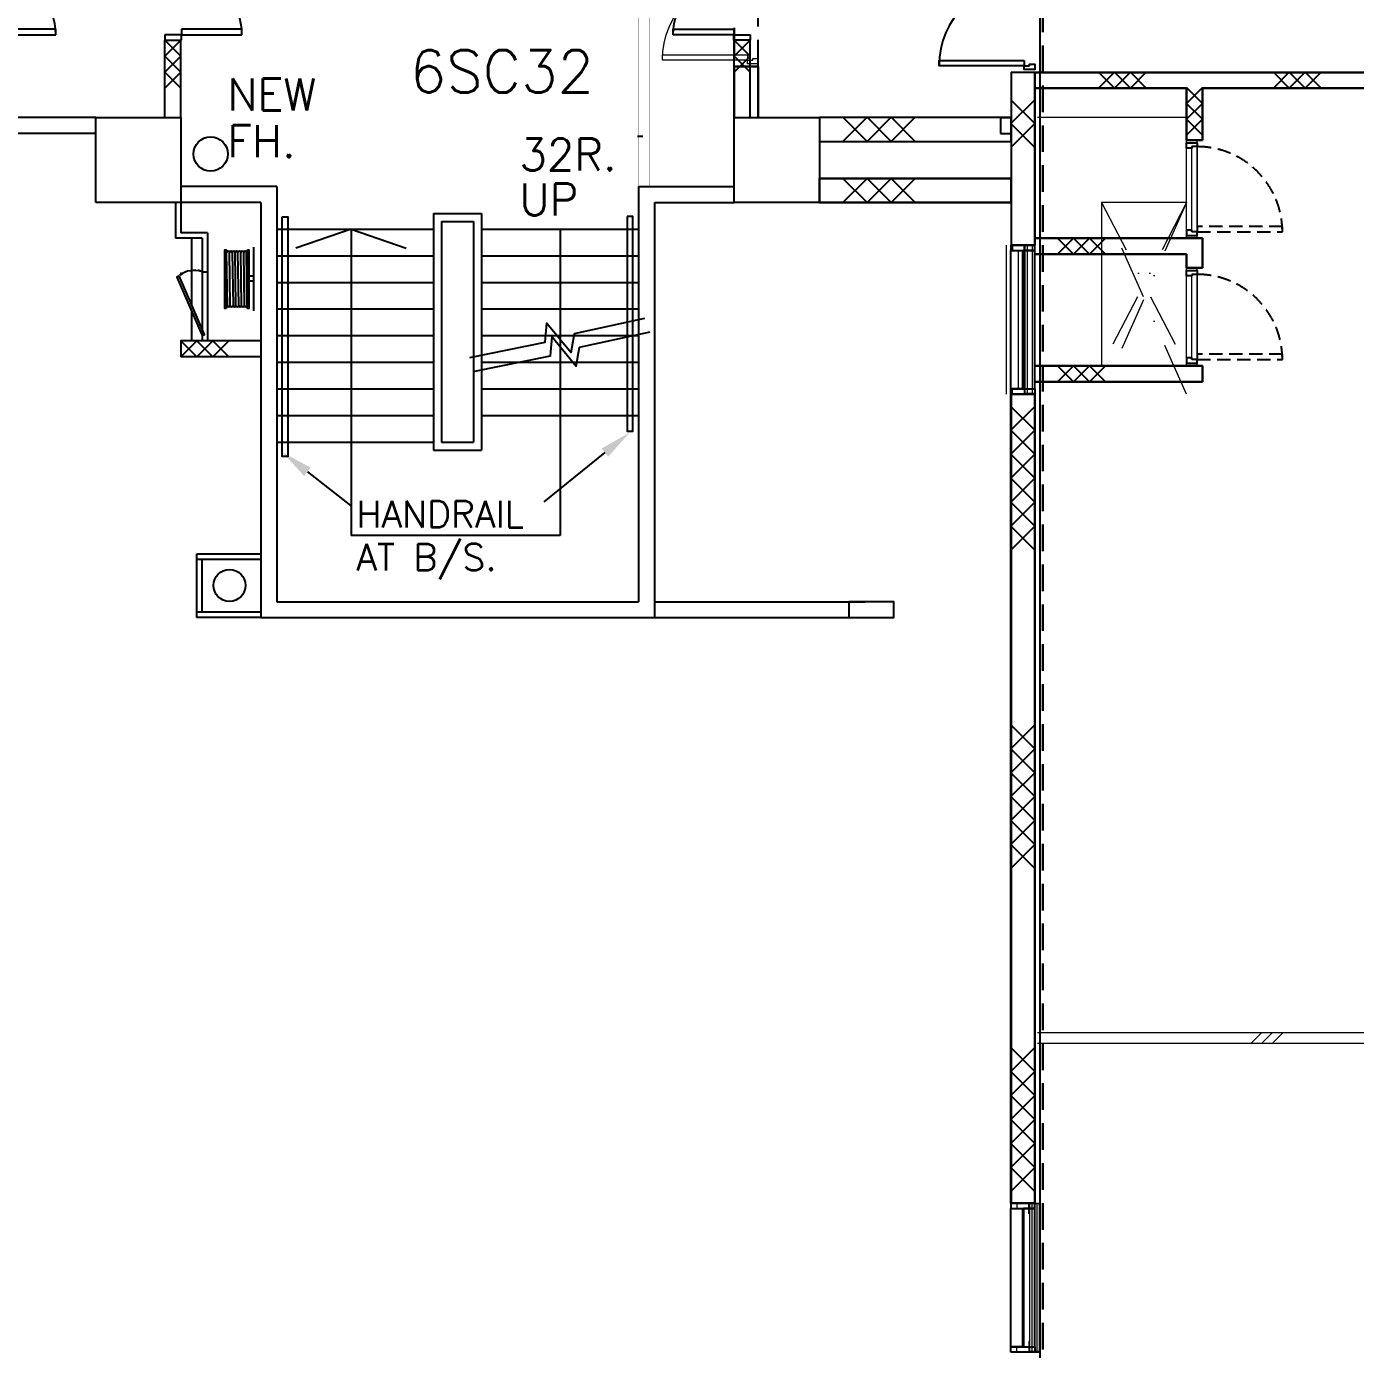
# Model space of a CAD drawing. Header units: millimetres. Extents: x -68474 to 336700, y -113450 to 53663.
# Drawn here: x 208950 to 221436, y -32175 to -19747 of the extents above; entities that cross this region are included whole.
import ezdxf

# ---------------------------------------------------------------- set-up
doc = ezdxf.new("R2010")
doc.units = ezdxf.units.MM
doc.header["$LTSCALE"] = 1000
for name, pattern in [('EC-6thFloor-s6148$0$DASHDOT', [1, 0.5, -0.25, 0, -0.25]), ('EC-6thFloor-s6148$0$HIDDEN', [0.375, 0.25, -0.125]), ('EC-6thFloor-s6148$0$HIDDEN2', [0.1875, 0.125, -0.0625]), ('s5147a$0$DASHDOT', [1, 0.5, -0.25, 0, -0.25])]:
    doc.linetypes.add(name, pattern=pattern)
for name, color, linetype in [('EC-6thFloor-s6148$0$E-blockwall', 1, 'Continuous'), ('EC-6thFloor-s6148$0$E-demolish work', 9, 'EC-6thFloor-s6148$0$HIDDEN'), ('EC-6thFloor-s6148$0$E-EJ', 7, 'EC-6thFloor-s6148$0$HIDDEN'), ('EC-6thFloor-s6148$0$RC', 7, 'Continuous'), ('EC-6thFloor-s6148$0$STEP', 11, 'Continuous'), ('EC-6thFloor-s6148$0$TXT', 6, 'Continuous'), ('EC-6thFloor-s6148$0$WALL', 3, 'Continuous'), ('s5147a$0$30', 7, 'Continuous'), ('s5147a$0$56', 7, 'Continuous'), ('s5147a$0$E-blockwall', 1, 'Continuous'), ('s5147a$0$INNER', 4, 'Continuous'), ('s5147a$0$L1', 1, 'Continuous'), ('s5147a$0$L2', 2, 'Continuous'), ('s5147a$0$N-02', 7, 'Continuous'), ('s5147a$0$RC', 2, 'Continuous'), ('s5147a$0$ROOM-NO', 4, 'Continuous'), ('s5147a$0$STEP', 11, 'Continuous'), ('s5147a$0$TXT', 2, 'Continuous'), ('s5147a$0$WALL', 3, 'Continuous'), ('s5147a$0$WIN', 4, 'Continuous')]:
    doc.layers.add(name, color=color, linetype=linetype)
for name, color, linetype, lineweight in [('EC-6thFloor-s6148$0$EDOOR', 5, 'Continuous', 13), ('EC-6thFloor-s6148$0$EPARTITION', 1, 'Continuous', 18), ('EC-6thFloor-s6148$0$ESERVICE', 13, 'Continuous', 20), ('EC-6thFloor-s6148$0$ETHIN', 5, 'Continuous', 13), ('EC-6thFloor-s6148$0$EWALL', 3, 'Continuous', 30), ('EC-6thFloor-s6148$0$EWINDOW', 9, 'Continuous', 9), ('EC-6thFloor-s6148$0$INNER', 7, 'Continuous', 5), ('EC-6thFloor-s6148$0$WIN', 7, 'Continuous', 5)]:
    doc.layers.add(name, color=color, linetype=linetype, lineweight=lineweight)
doc.styles.add('s5147a$0$ROMANS', font='romans')
doc.styles.add('s5147a$0$STANDARD', font='romans.shx', dxfattribs={"width": 0.75})

# ---------------------------------------------------------------- blocks, each defined once
blk = doc.blocks.new('EC-6thFloor-s6148$0$dr_d_1600')
for points in [[(-1610, 100), (-1660, 100), (-1660, 900), (-1610, 900)], [(-110, 100), (-60, 100), (-60, 900), (-110, 900)], [(-1660, 50), (-1645, 50), (-1645, 0), (-1645, 0), (-1645, 0), (-1695, 0), (-1695, 100), (-1695, 100), (-1695, 100), (-1660, 100)], [(-60, 50), (-75, 50), (-75, 0), (-75, 0), (-75, 0), (-25, 0), (-25, 100), (-25, 100), (-25, 100), (-60, 100)]]:
    blk.add_lwpolyline(points, close=True)
at = {"color": 1}
for centre, start, end in [((-1660, 100), 0, 90), ((-60, 100), 90, 180)]:
    blk.add_arc(centre, 800, start, end, dxfattribs=at)
at = {"layer": 'DEFPOINTS'}
for p, q in [((-1720, 100), (-1720, 0)), ((0, 100), (0, 0))]:
    blk.add_line(p, q, dxfattribs=at)
blk = doc.blocks.new('EC-6thFloor-s6148$0$BLOCK150')
for p, q in [((0, 0), (150, 150)), ((150, 0), (0, 150)), ((300, 0), (150, 150)), ((150, 0), (300, 150)), ((300, 0), (450, 150)), ((450, 0), (300, 150))]:
    blk.add_line(p, q)
blk = doc.blocks.new('EC-6thFloor-s6148$0$A$C12460FBB')
at = {"layer": 'EC-6thFloor-s6148$0$EPARTITION'}
for points in [[(174.85, 600), (168.85, 600), (168.85, 700), (268.85, 700), (268.85, 694), (174.85, 694), (174.85, 600)], [(174.85, -600), (168.85, -600), (168.85, -700), (268.85, -700), (268.85, -694), (174.85, -694), (174.85, -600)]]:
    blk.add_lwpolyline(points, dxfattribs=at)
for points in [[(199.9, 694), (174.85, 694), (174.85, -694), (199.9, -694)], [(268.85, 694), (243.8, 694), (243.8, -694), (268.85, -694)]]:
    blk.add_lwpolyline(points, close=True, dxfattribs=at)
at = {"layer": 'EC-6thFloor-s6148$0$EWINDOW'}
blk.add_line((0, -700), (0, 700), dxfattribs=at)
at = {"layer": 'EC-6thFloor-s6148$0$EWINDOW', "ltscale": 0.5}
blk.add_line((112.5, 650), (112.5, -650), dxfattribs=at)
for points in [[(56.35, 700), (56.35, 650), (168.85, 650), (168.85, 700)], [(56.35, -700), (56.35, -650), (168.85, -650), (168.85, -700)]]:
    blk.add_lwpolyline(points, close=True, dxfattribs=at)
blk = doc.blocks.new('EC-6thFloor-s6148$0$EC-6thFloor-s6148$0$DRYWALL')
at = {"color": 1}
for p, q in [((0, 0), (100, 100)), ((100, 0), (200, 100)), ((200, 0), (300, 100))]:
    blk.add_line(p, q, dxfattribs=at)
blk = doc.blocks.new('s5147a$0$DDR1500')
for p, q in [((103, 155), (52, 155)), ((1397, 155), (1448, 155)), ((52, 0), (0, 0)), ((1448, 0), (1500, 0))]:
    blk.add_line(p, q)
at = {"layer": 's5147a$0$30', "linetype": 'Continuous'}
for p, q in [((52, 155), (52, 983)), ((52, 983), (103, 983)), ((103, 983), (103, 155)), ((1397, 724), (1397, 155)), ((1448, 724), (1397, 724)), ((1448, 155), (1448, 724)), ((0, 155), (52, 155)), ((52, 155), (52, 0)), ((1448, 155), (1448, 0)), ((1500, 155), (1448, 155))]:
    blk.add_line(p, q, dxfattribs=at)
for centre, radius, start, end in [((52, 155), 828, 4.8401, 90), ((1448, 155), 569, 90, 172.9504)]:
    blk.add_arc(centre, radius, start, end, dxfattribs=at)
blk = doc.blocks.new('s5147a$0$HR')
at = {"layer": 's5147a$0$56', "color": 1, "linetype": 'Continuous'}
for p, q in [((-0.3, 0), (0.3, 0)), ((0.249, -0.0595), (-0.2491, -0.0671)), ((0.249, -0.0863), (-0.2491, -0.0939)), ((0.249, -0.1131), (-0.2491, -0.1207)), ((0.249, -0.1399), (-0.2491, -0.1475)), ((0.249, -0.1667), (-0.2491, -0.1743)), ((-0.2491, -0.201), (0.249, -0.1934)), ((0.249, -0.2202), (-0.2491, -0.2278)), ((0.249, -0.247), (-0.2491, -0.2546))]:
    blk.add_line(p, q, dxfattribs=at)
for points in [[(-0.275, -0.0575), (-0.275, -0.045), (0.275, -0.045), (0.275, -0.0575)], [(0.02, -0.0001), (0.02, -0.045), (-0.03, -0.045), (-0.03, -0.0001)], [(0.275, -0.2575), (0.275, -0.27), (-0.275, -0.27), (-0.275, -0.2575)]]:
    blk.add_lwpolyline(points, close=True, dxfattribs=at)
for centre, start, end in [((-0.2491, -0.08055), 89.999978, 269.999972), ((-0.2491, -0.107336), 89.999978, 269.999972), ((-0.2491, -0.134122), 89.999978, 269.999972), ((0.249, -0.07295), 270.000028, 90.000022), ((0.249, -0.099736), 270.000028, 90.000022), ((0.249, -0.126522), 270.000028, 90.000022), ((-0.2491, -0.160907), 89.999978, 269.999972), ((-0.2491, -0.187693), 89.999978, 269.999972), ((-0.2491, -0.214479), 89.999978, 269.999972), ((-0.2491, -0.241265), 89.999978, 269.999972), ((0.249, -0.153307), 270.000028, 90.000022), ((0.249, -0.180093), 270.000028, 90.000022), ((0.249, -0.206879), 270.000028, 90.000022), ((0.249, -0.233665), 270.000028, 90.000022)]:
    blk.add_arc(centre, 0.013393, start, end, dxfattribs=at)
at = {"layer": 's5147a$0$56', "color": 1, "linetype": 'Continuous', "style": 's5147a$0$STANDARD'}
blk.add_text('J.D.K.', height=0.0003, dxfattribs=at).set_placement((-0.2732, -0.2696))
blk = doc.blocks.new('s5147a$0$HR1')
at = {"layer": 's5147a$0$56', "color": 1, "linetype": 'Continuous'}
for p, q in [((-0.235, 0.245), (0.235, 0.245)), ((-0.235, 0.215), (0.235, 0.215)), ((-0.235, 0.185), (0.235, 0.185)), ((-0.235, 0.155), (0.235, 0.155)), ((-0.235, 0.125), (0.235, 0.125)), ((-0.235, 0.095), (0.235, 0.095))]:
    blk.add_line(p, q, dxfattribs=at)
for points in [[(-0.275, 0.275), (0.275, 0.275), (0.275, 0.29), (-0.275, 0.29)], [(-0.275, 0.05), (0.275, 0.05), (0.275, 0.065), (-0.275, 0.065)], [(-0.025, 0.05), (0.025, 0.05), (0.025, 0), (-0.025, 0)]]:
    blk.add_lwpolyline(points, close=True, dxfattribs=at)
for centre, start, end in [((-0.235, 0.26), 90, 270), ((-0.235, 0.23), 90, 270), ((-0.235, 0.2), 90, 270), ((-0.235, 0.17), 90, 270), ((-0.235, 0.14), 90, 270), ((-0.235, 0.11), 90, 270), ((-0.235, 0.08), 90, 270), ((0.235, 0.26), 270, 90), ((0.235, 0.23), 270, 90), ((0.235, 0.2), 270, 90), ((0.235, 0.17), 270, 90), ((0.235, 0.14), 270, 90), ((0.235, 0.11), 270, 90), ((0.235, 0.08), 270, 90)]:
    blk.add_arc(centre, 0.015, start, end, dxfattribs=at)
blk = doc.blocks.new('s5147a$0$BLOCK150')
for p, q in [((0, 0), (150, 150)), ((150, 0), (0, 150)), ((300, 0), (150, 150)), ((150, 0), (300, 150)), ((300, 0), (450, 150)), ((450, 0), (300, 150))]:
    blk.add_line(p, q)

msp = doc.modelspace()

# ---------------------------------------------------------------- linework, layer by layer
at = {"linetype": 's5147a$0$DASHDOT', "const_width": 5}
for points in [[(214700, -21250), (214700, -18325)], [(214800, -21250), (214800, -18325)]]:
    msp.add_lwpolyline(points, dxfattribs=at)
at = {"color": 7}
for points in [[(218325, -20065), (218325, -20115), (217525, -20115), (217525, -20065)], [(218375, -20115), (218375, -20100), (218425, -20100), (218425, -20100), (218425, -20100), (218425, -20150), (218325, -20150), (218325, -20150), (218325, -20150), (218325, -20115)], [(219900, -20875), (219900, -20890), (219850, -20890), (219850, -20890), (219850, -20890), (219850, -20840), (219950, -20840), (219950, -20840), (219950, -20840), (219950, -20875)], [(219900, -21675), (219900, -21660), (219850, -21660), (219850, -21660), (219850, -21660), (219850, -21710), (219950, -21710), (219950, -21710), (219950, -21710), (219950, -21675)], [(219900, -22075), (219900, -22090), (219850, -22090), (219850, -22090), (219850, -22090), (219850, -22040), (219950, -22040), (219950, -22040), (219950, -22040), (219950, -22075)], [(219900, -22875), (219900, -22860), (219850, -22860), (219850, -22860), (219850, -22860), (219850, -22910), (219950, -22910), (219950, -22910), (219950, -22910), (219950, -22875)]]:
    msp.add_lwpolyline(points, close=True, dxfattribs=at)
at = {"color": 7, "linetype": 'EC-6thFloor-s6148$0$HIDDEN2'}
for points in [[(219950, -21625), (219950, -21675), (220750, -21675), (220750, -21625)], [(219950, -22825), (219950, -22875), (220750, -22875), (220750, -22825)]]:
    msp.add_lwpolyline(points, close=True, dxfattribs=at)
for points in [[(213113.9, -22856.8), (213823.9, -22711.6), (213840, -22534.2), (214065.9, -22808.4), (214098.2, -22631), (214759.8, -22485.9)], [(213162.4, -22985.8), (213872.3, -22840.6), (213888.5, -22663.2), (214114.3, -22937.4), (214146.6, -22760), (214808.2, -22614.9)]]:
    msp.add_lwpolyline(points)
at = {"color": 7}
msp.add_arc((218325, -20115), 800, 90, 180, dxfattribs=at)
at = {"color": 7, "linetype": 'EC-6thFloor-s6148$0$HIDDEN2'}
for centre in [(219950, -21675), (219950, -22875)]:
    msp.add_arc(centre, 800, 0, 90, dxfattribs=at)
at = {"layer": 'EC-6thFloor-s6148$0$E-demolish work'}
msp.add_lwpolyline([(215825, -20122.4), (215825.1, -19382.6), (215600.1, -19382.6), (215600, -20122.4)], close=True, dxfattribs=at)
at = {"layer": 'EC-6thFloor-s6148$0$E-EJ'}
for points in [[(218475, -18050), (218475, -38550), (217000, -38550), (217001.9, -49550)], [(218500, -18050), (218500, -38575), (217026.8, -38575), (217026.9, -49550)]]:
    msp.add_lwpolyline(points, dxfattribs=at)
at = {"layer": 'EC-6thFloor-s6148$0$EDOOR', "color": 7, "linetype": 'Continuous'}
for p, q in [((219900, -20875), (219950, -20875)), ((219900, -21675), (219900, -20875)), ((219950, -20875), (219950, -21675)), ((219950, -21675), (219900, -21675)), ((219900, -22075), (219950, -22075)), ((219900, -22875), (219900, -22075)), ((219950, -22075), (219950, -22875)), ((219950, -22875), (219900, -22875))]:
    msp.add_line(p, q, dxfattribs=at)
at = {"layer": 'EC-6thFloor-s6148$0$EPARTITION', "color": 7}
for p, q in [((228675, -29200), (218450, -29200)), ((228675, -29200), (218450, -29200)), ((228675, -29300), (218450, -29300)), ((228675, -29300), (218450, -29300))]:
    msp.add_line(p, q, dxfattribs=at)
for points in [[(218331, -21900), (218325, -21900), (218325, -21800), (218425, -21800), (218425, -21806), (218331, -21806), (218331, -21900)], [(218331, -23100), (218325, -23100), (218325, -23200), (218425, -23200), (218425, -23194), (218331, -23194), (218331, -23100)]]:
    msp.add_lwpolyline(points, dxfattribs=at)
for points in [[(218356, -21806), (218331, -21806), (218331, -23194), (218356, -23194)], [(218425, -21806), (218399.9, -21806), (218399.9, -23194), (218425, -23194)]]:
    msp.add_lwpolyline(points, close=True, dxfattribs=at)
at = {"layer": 'EC-6thFloor-s6148$0$ESERVICE', "linetype": 'EC-6thFloor-s6148$0$DASHDOT'}
for p, q in [((219850, -21400), (219050, -23200)), ((219850, -23200), (219050, -21400)), ((219850, -21400), (219050, -22935)), ((219050, -21400), (219850, -22935))]:
    msp.add_line(p, q, dxfattribs=at)
at = {"layer": 'EC-6thFloor-s6148$0$ETHIN'}
for p, q in [((219850, -20600), (218450, -20600)), ((219850, -21735), (219850, -20815)), ((219050, -21400), (219050, -22935)), ((219850, -21400), (219050, -21400)), ((219850, -22935), (219850, -22015))]:
    msp.add_line(p, q, dxfattribs=at)
at = {"layer": 'EC-6thFloor-s6148$0$ETHIN', "color": 7}
for p, q in [((219850, -21735), (219850, -20815)), ((219950, -21735), (219950, -20815)), ((219850, -22935), (219850, -22015)), ((219950, -22935), (219950, -22015))]:
    msp.add_line(p, q, dxfattribs=at)
at = {"layer": 'EC-6thFloor-s6148$0$EWALL'}
for p, q in [((215600, -20122.4), (215825, -20122.4)), ((215600, -20600), (215600, -20122.4)), ((215825, -20600), (215825, -20122.4)), ((218425, -20325), (219850, -20325)), ((219850, -20325), (219850, -20815)), ((218424.9, -21885), (219850, -21885)), ((219850, -22015), (219850, -21885))]:
    msp.add_line(p, q, dxfattribs=at)
at = {"layer": 'EC-6thFloor-s6148$0$EWALL', "color": 7}
for p, q in [((218425, -20176.8), (222759.5, -20176.8)), ((218425, -20325), (219850, -20325)), ((219850, -20325), (219850, -20815)), ((220000, -20325), (222759.5, -20325)), ((220000, -20815), (220000, -20325)), ((220000, -20325), (220065, -20325)), ((219850, -20815), (220000, -20815)), ((218200, -21400), (218200, -21175)), ((218424.9, -21735), (220000, -21735)), ((220000, -22015), (220000, -21735)), ((218424.9, -21885), (219850, -21885)), ((219850, -22015), (219850, -21885)), ((219850, -22015), (220000, -22015)), ((218424.9, -22935), (220000, -22935)), ((220000, -23085), (220000, -22935)), ((218424.9, -23085), (220000, -23085))]:
    msp.add_line(p, q, dxfattribs=at)
at = {"layer": 'EC-6thFloor-s6148$0$EWALL'}
msp.add_lwpolyline([(216400, -21400), (218200, -21400), (218200, -21175), (216400, -21175)], close=True, dxfattribs=at)
at = {"layer": 'EC-6thFloor-s6148$0$EWINDOW', "color": 7}
for p, q in [((218156.2, -23200), (218156.2, -21800)), ((218199.9, -32200), (218199.9, -30800))]:
    msp.add_line(p, q, dxfattribs=at)
at = {"layer": 'EC-6thFloor-s6148$0$EWINDOW', "color": 7, "ltscale": 0.5}
for p, q in [((218268.6, -21850), (218268.6, -23150)), ((218312.4, -30850), (218312.4, -32150))]:
    msp.add_line(p, q, dxfattribs=at)
for points in [[(218212.5, -21800), (218212.5, -21850), (218325, -21850), (218325, -21800)], [(218212.5, -23200), (218212.5, -23150), (218325, -23150), (218325, -23200)], [(218256.2, -30800), (218256.2, -30850), (218368.7, -30850), (218368.7, -30800)], [(218256.2, -32200), (218256.2, -32150), (218368.7, -32150), (218368.7, -32200)]]:
    msp.add_lwpolyline(points, close=True, dxfattribs=at)
at = {"layer": 'EC-6thFloor-s6148$0$INNER', "color": 7}
for p, q in [((218199.9, -23315.1), (218424.9, -23540.1)), ((218424.9, -23315.1), (218199.9, -23540.1)), ((218424.9, -23540.1), (218199.9, -23765.1)), ((218199.9, -23540.1), (218424.9, -23765.1)), ((218312.4, -23652.6), (218199.9, -23765.1)), ((218312.4, -23652.6), (218424.9, -23765.1)), ((218424.9, -23765.1), (218199.9, -23990.1)), ((218199.9, -23765.1), (218424.9, -23990.1)), ((218199.9, -23990.1), (218424.9, -24215.1)), ((218424.9, -23990.1), (218199.9, -24215.1)), ((218424.9, -24215.1), (218199.9, -24440.1)), ((218199.9, -24215.1), (218424.9, -24440.1)), ((218199.9, -24440.1), (218424.9, -24665.1)), ((218424.9, -24440.1), (218199.9, -24665.1)), ((218199.9, -26306.8), (218424.9, -26531.8)), ((218424.9, -26306.8), (218199.9, -26531.8)), ((218424.9, -26531.8), (218199.9, -26756.8)), ((218199.9, -26531.8), (218424.9, -26756.8)), ((218312.4, -26644.3), (218199.9, -26756.8)), ((218312.4, -26644.3), (218424.9, -26756.8)), ((218424.9, -26756.8), (218199.9, -26981.8)), ((218199.9, -26756.8), (218424.9, -26981.8)), ((218199.9, -26981.8), (218424.9, -27206.8)), ((218424.9, -26981.8), (218199.9, -27206.8)), ((218424.9, -27206.8), (218199.9, -27431.8)), ((218199.9, -27206.8), (218424.9, -27431.8)), ((218199.9, -27431.8), (218424.9, -27656.8)), ((218424.9, -27431.8), (218199.9, -27656.8)), ((218199.9, -29340), (218424.9, -29565)), ((218424.9, -29340), (218199.9, -29565)), ((218424.9, -29565), (218199.9, -29790)), ((218199.9, -29565), (218424.9, -29790)), ((218312.4, -29677.5), (218199.9, -29790)), ((218312.4, -29677.5), (218424.9, -29790)), ((218424.9, -29790), (218199.9, -30015)), ((218199.9, -29790), (218424.9, -30015)), ((218199.9, -30015), (218424.9, -30240)), ((218424.9, -30015), (218199.9, -30240)), ((218424.9, -30240), (218199.9, -30465)), ((218199.9, -30240), (218424.9, -30465)), ((218199.9, -30465), (218424.9, -30690)), ((218424.9, -30465), (218199.9, -30690))]:
    msp.add_line(p, q, dxfattribs=at)
at = {"layer": 'EC-6thFloor-s6148$0$RC'}
for p, q in [((218200, -20175), (218425, -20175)), ((218200, -20175), (218200, -21800)), ((218425, -20175), (218425, -21800)), ((214700, -21250), (215600, -21250)), ((214850, -21400), (215600, -21400)), ((218199.9, -21800), (218424.9, -21800)), ((218199.9, -21800), (218425, -21800)), ((218199.9, -23200), (218424.9, -23200)), ((218199.9, -23200), (218424.9, -23200)), ((218200, -23200), (218200, -30800)), ((218425, -23200), (218425, -30800)), ((218199.9, -30800), (218424.9, -30800))]:
    msp.add_line(p, q, dxfattribs=at)
at = {"layer": 'EC-6thFloor-s6148$0$RC', "color": 7}
for p, q in [((218200, -20175), (218425, -20175)), ((218200, -20175), (218200, -21800)), ((218200, -20175), (218200, -21807)), ((218424.9, -21800), (218424.9, -20175)), ((218425, -20175), (218425, -21800)), ((218100, -20600), (218100, -20750)), ((218199.9, -21800), (218424.9, -21800)), ((218199.9, -21800), (218425, -21800)), ((218199.9, -21800), (218424.9, -21800)), ((218199.9, -23200), (218424.9, -23200)), ((218199.9, -23200), (218424.9, -23200)), ((218199.9, -23200), (218424.9, -23200)), ((218199.9, -30800), (218199.9, -23200)), ((218200, -23200), (218200, -30800)), ((218200, -23200), (218200, -30658)), ((218424.9, -30800), (218424.9, -23200)), ((218425, -23200), (218425, -30800)), ((218199.9, -30800), (218424.9, -30800))]:
    msp.add_line(p, q, dxfattribs=at)
at = {"layer": 'EC-6thFloor-s6148$0$RC', "color": 7, "linetype": 'Continuous'}
for p, q in [((218100, -20600), (218200, -20600)), ((218100, -20750), (218200, -20750))]:
    msp.add_line(p, q, dxfattribs=at)
at = {"layer": 'EC-6thFloor-s6148$0$RC', "linetype": 'Continuous'}
for p, q in [((214700, -21250), (214700, -25150)), ((214850, -21400), (214850, -25300))]:
    msp.add_line(p, q, dxfattribs=at)
at = {"layer": 'EC-6thFloor-s6148$0$RC'}
msp.add_lwpolyline([(215600, -20600), (216400, -20600), (216400, -21400), (215600, -21400)], close=True, dxfattribs=at)
at = {"layer": 'EC-6thFloor-s6148$0$STEP', "linetype": 'Continuous'}
msp.add_lwpolyline([(214594.3, -21529.8), (214594.3, -23546.9), (214646.1, -23546.9), (214646.1, -21529.8)], close=True, dxfattribs=at)
at = {"layer": 'EC-6thFloor-s6148$0$TXT', "linetype": 'Continuous'}
msp.add_solid([(214352.7, -23710.6), (214415.6, -23788.3), (214617.2, -23560.6)], dxfattribs=at)
at = {"layer": 'EC-6thFloor-s6148$0$WALL', "color": 7}
for p, q in [((218200, -30650), (218200, -30800)), ((218199.9, -30800), (218424.9, -30800))]:
    msp.add_line(p, q, dxfattribs=at)
at = {"layer": 'EC-6thFloor-s6148$0$WIN', "color": 7, "linetype": 'Continuous'}
for points in [[(218199.9, -21800), (218199.9, -21850), (218424.9, -21850), (218424.9, -21800)], [(218199.9, -23150), (218199.9, -21850), (218307.4, -21850), (218307.4, -23150)], [(218424.9, -23150), (218424.9, -21850), (218317.4, -21850), (218317.4, -23150)], [(218199.9, -23200), (218199.9, -23150), (218424.9, -23150), (218424.9, -23200)], [(218199.9, -30800), (218199.9, -30850), (218424.9, -30850), (218424.9, -30800)], [(218199.9, -32150), (218199.9, -30850), (218307.4, -30850), (218307.4, -32150)], [(218424.9, -32150), (218424.9, -30850), (218317.4, -30850), (218317.4, -32150)], [(218199.9, -32200), (218199.9, -32150), (218424.9, -32150), (218424.9, -32200)]]:
    msp.add_lwpolyline(points, close=True, dxfattribs=at)
at = {"layer": 's5147a$0$INNER'}
for p, q in [((210400, -19874.9), (210250, -20024.9)), ((210250, -19874.9), (210400, -20024.9)), ((215600, -19874.9), (215750, -20024.9)), ((215750, -19874.9), (215600, -20024.9)), ((210250, -20024.9), (210400, -20174.9)), ((210400, -20024.9), (210250, -20174.9)), ((210325, -20099.9), (210250, -20174.9)), ((210325, -20099.9), (210400, -20174.9)), ((215750, -20024.9), (215600, -20174.9)), ((215600, -20024.9), (215750, -20174.9)), ((215675, -20099.9), (215600, -20174.9)), ((215675, -20099.9), (215750, -20174.9)), ((210250, -20174.9), (210400, -20324.9)), ((210400, -20174.9), (210250, -20324.9)), ((218424.9, -20434), (218199.9, -20659)), ((218199.9, -20434), (218424.9, -20659)), ((218199.9, -20659), (218424.9, -20884)), ((218424.9, -20659), (218199.9, -20884)), ((218199.9, -23315.1), (218424.9, -23540.1)), ((218424.9, -23315.1), (218199.9, -23540.1)), ((218424.9, -23540.1), (218199.9, -23765.1)), ((218199.9, -23540.1), (218424.9, -23765.1)), ((218312.4, -23652.6), (218199.9, -23765.1)), ((218312.4, -23652.6), (218424.9, -23765.1)), ((218424.9, -23765.1), (218199.9, -23990.1)), ((218199.9, -23765.1), (218424.9, -23990.1)), ((218199.9, -23990.1), (218424.9, -24215.1)), ((218424.9, -23990.1), (218199.9, -24215.1)), ((218424.9, -24215.1), (218199.9, -24440.1)), ((218199.9, -24215.1), (218424.9, -24440.1)), ((218199.9, -24440.1), (218424.9, -24665.1)), ((218424.9, -24440.1), (218199.9, -24665.1)), ((218199.9, -26306.8), (218424.9, -26531.8)), ((218424.9, -26306.8), (218199.9, -26531.8)), ((218424.9, -26531.8), (218199.9, -26756.8)), ((218199.9, -26531.8), (218424.9, -26756.8)), ((218312.4, -26644.3), (218199.9, -26756.8)), ((218312.4, -26644.3), (218424.9, -26756.8)), ((218424.9, -26756.8), (218199.9, -26981.8)), ((218199.9, -26756.8), (218424.9, -26981.8)), ((218199.9, -26981.8), (218424.9, -27206.8)), ((218424.9, -26981.8), (218199.9, -27206.8)), ((218424.9, -27206.8), (218199.9, -27431.8)), ((218199.9, -27206.8), (218424.9, -27431.8)), ((218199.9, -27431.8), (218424.9, -27656.8)), ((218424.9, -27431.8), (218199.9, -27656.8)), ((218199.9, -29340), (218424.9, -29565)), ((218424.9, -29340), (218199.9, -29565)), ((218424.9, -29565), (218199.9, -29790)), ((218199.9, -29565), (218424.9, -29790)), ((218312.4, -29677.5), (218199.9, -29790)), ((218312.4, -29677.5), (218424.9, -29790)), ((218424.9, -29790), (218199.9, -30015)), ((218199.9, -29790), (218424.9, -30015)), ((218199.9, -30015), (218424.9, -30240)), ((218424.9, -30015), (218199.9, -30240)), ((218424.9, -30240), (218199.9, -30465)), ((218199.9, -30240), (218424.9, -30465)), ((218199.9, -30465), (218424.9, -30690)), ((218424.9, -30465), (218199.9, -30690))]:
    msp.add_line(p, q, dxfattribs=at)
at = {"layer": 's5147a$0$L1', "linetype": 'Continuous'}
for p, q in [((210600.1, -22050), (210600.1, -22700)), ((210650.1, -22050), (210650.1, -22700)), ((210550, -22850), (210400, -22700)), ((210400, -22850), (210550, -22700)), ((210550, -22850), (210700, -22700)), ((210700, -22850), (210550, -22700)), ((210850, -22850), (210700, -22700)), ((210700, -22850), (210850, -22700))]:
    msp.add_line(p, q, dxfattribs=at)
at = {"layer": 's5147a$0$L2', "linetype": 'Continuous'}
for p, q in [((210500.1, -21735), (210500.1, -22357.7)), ((210500.1, -22420.3), (210500.1, -22700)), ((210550, -25300), (210550, -24700)), ((210550, -24700), (211150, -24700)), ((210550, -24750), (211150, -24750)), ((210600, -25250), (210600, -24750)), ((211150, -25250), (210550, -25250)), ((211150, -25300), (210550, -25300))]:
    msp.add_line(p, q, dxfattribs=at)
msp.add_lwpolyline([(216675, -25300), (217100, -25300), (217100, -25150), (216675, -25150)], close=True, dxfattribs=at)
msp.add_circle((210857.1, -24997.2), 150, dxfattribs=at)
at = {"layer": 's5147a$0$N-02', "linetype": 'Continuous'}
for p, q in [((210350.1, -21400), (210350.1, -21735)), ((210400.1, -21400), (210400.1, -21685)), ((210650.1, -21685), (210650.1, -22050)), ((210600.1, -21735), (210600.1, -22050)), ((210392.8, -22082.7), (210410, -22057.9)), ((210594, -22048.5), (210561.1, -22034.9)), ((210600.1, -22050), (210650.1, -22050)), ((210400, -22700), (210400, -22850)), ((210550, -22850), (210400, -22850))]:
    msp.add_line(p, q, dxfattribs=at)
at = {"layer": 's5147a$0$N-02'}
for p, q in [((210650.1, -21685), (210400.1, -21685)), ((210600.1, -21735), (210350.1, -21735)), ((211150, -22700), (210400, -22700)), ((211150, -22850), (210550, -22850))]:
    msp.add_line(p, q, dxfattribs=at)
at = {"layer": 's5147a$0$N-02', "linetype": 'Continuous'}
msp.add_lwpolyline([(210383.5, -22089.9), (210360.6, -22099.9), (210600.1, -22650), (210623, -22640)], close=True, dxfattribs=at)
msp.add_arc((210525.1, -22251.6), 214.5, 71.25112, 128.06551, dxfattribs=at)
at = {"layer": 's5147a$0$RC', "linetype": 'Continuous'}
for p, q in [((210250, -20600), (210250, -19874.9)), ((210400, -20600), (210400, -19874.9)), ((215600, -20600), (215600, -19874.9)), ((215750, -20600), (215750, -19874.9)), ((209600, -20600), (208650, -20600)), ((209600, -20750), (208500, -20750)), ((211300, -21250), (211300, -25150)), ((214700, -21250), (214700, -25150)), ((211150, -21400), (211150, -25300)), ((214850, -21400), (214850, -25300)), ((214850, -25150), (216825, -25150)), ((214850, -25300), (216675, -25300))]:
    msp.add_line(p, q, dxfattribs=at)
at = {"layer": 's5147a$0$RC'}
for p, q in [((210250, -19874.9), (210400, -19874.9)), ((215750, -19874.9), (215600, -19874.9)), ((218200, -20175), (218200, -21807)), ((218200, -20175), (218425, -20175)), ((218424.9, -21800), (218424.9, -20175)), ((209600, -20600), (210400, -20600)), ((209600, -21400), (209600, -20600)), ((210400, -20600), (210400, -21400)), ((215600, -20600), (216400, -20600)), ((215600, -21400), (215600, -20600)), ((216400, -20600), (216400, -21400)), ((211300, -21250), (210400, -21250)), ((214700, -21250), (215600, -21250)), ((210400, -21400), (209600, -21400)), ((211150, -21400), (210400, -21400)), ((214850, -21400), (215600, -21400)), ((216400, -21400), (215600, -21400)), ((218199.9, -21800), (218424.9, -21800)), ((218199.9, -23200), (218424.9, -23200)), ((218199.9, -30800), (218199.9, -23200)), ((218200, -23200), (218200, -30658)), ((218424.9, -30800), (218424.9, -23200)), ((211300, -25150), (214700, -25150)), ((211150, -25300), (214850, -25300))]:
    msp.add_line(p, q, dxfattribs=at)
msp.add_lwpolyline([(216400, -20825), (218200, -20825), (218200, -20600), (216400, -20600)], close=True, dxfattribs=at)
at = {"layer": 's5147a$0$STEP'}
for p, q in [((218474.9, -38550), (218474.9, -18049.9)), ((214691.1, -20776.9), (214741.1, -20776.9)), ((212775, -21502.4), (213225, -21502.4)), ((212850, -21577.4), (213150, -21577.4)), ((211300, -21650), (212775, -21650)), ((213225, -21650), (214700, -21650)), ((211300, -21900), (212775, -21900)), ((213225, -21900), (214700, -21900)), ((211300, -22150), (212775, -22150)), ((213225, -22150), (214700, -22150)), ((211300, -22400), (212775, -22400)), ((213225, -22400), (214700, -22400)), ((211300, -22650), (212775, -22650)), ((213225, -22650), (214700, -22650)), ((211300, -22900), (212775, -22900)), ((213225, -22900), (214700, -22900)), ((211300, -23150), (212775, -23150)), ((213225, -23150), (214700, -23150)), ((211300, -23400), (212775, -23400)), ((213225, -23400), (214700, -23400)), ((211300, -23650), (212775, -23650))]:
    msp.add_line(p, q, dxfattribs=at)
at = {"layer": 's5147a$0$STEP', "linetype": 'Continuous'}
for p, q in [((212775, -21502.4), (212775, -23725)), ((212850, -21577.4), (212850, -23650)), ((213150, -21577.4), (213150, -23650)), ((213225, -21502.4), (213225, -23725)), ((211999.5, -21650), (211999.5, -24527.3)), ((213962.5, -21650), (213962.5, -24527.3)), ((212850, -23650), (213150, -23650)), ((212775, -23725), (213225, -23725)), ((213962.5, -24527.3), (211999.5, -24527.3))]:
    msp.add_line(p, q, dxfattribs=at)
at = {"layer": 's5147a$0$STEP', "color": 7, "linetype": 'Continuous'}
for q in [(211481, -21827.5), (212518, -21827.5)]:
    msp.add_line((211999.5, -21650), q, dxfattribs=at)
at = {"layer": 's5147a$0$STEP', "linetype": 'Continuous'}
for points in [[(211348.7, -21538.4), (211348.7, -23783.3), (211407.8, -23783.3), (211407.8, -21538.4)], [(214594.3, -21529.8), (214594.3, -23546.9), (214646.1, -23546.9), (214646.1, -21529.8)]]:
    msp.add_lwpolyline(points, close=True, dxfattribs=at)
at = {"layer": 's5147a$0$TXT', "linetype": 'Continuous'}
for p, q in [((214384.1, -23749.4), (213811.8, -24213.2)), ((211588.7, -23929.9), (211994.2, -24245.8))]:
    msp.add_line(p, q, dxfattribs=at)
msp.add_circle((210679.4, -20944.1), 161.7, dxfattribs=at)
for points in [[(214352.7, -23710.6), (214415.6, -23788.3), (214617.2, -23560.6)], [(211558, -23969.3), (211619.4, -23890.4), (211352.1, -23745.5)]]:
    msp.add_solid(points, dxfattribs=at)
at = {"layer": 's5147a$0$WALL'}
for p, q in [((218200, -30650), (218200, -30800)), ((218199.9, -30800), (218424.9, -30800))]:
    msp.add_line(p, q, dxfattribs=at)
at = {"layer": 's5147a$0$WIN', "linetype": 'Continuous'}
for points in [[(218199.9, -21800), (218199.9, -21850), (218424.9, -21850), (218424.9, -21800)], [(218199.9, -23150), (218199.9, -21850), (218307.4, -21850), (218307.4, -23150)], [(218424.9, -23150), (218424.9, -21850), (218317.4, -21850), (218317.4, -23150)], [(218199.9, -23200), (218199.9, -23150), (218424.9, -23150), (218424.9, -23200)], [(218199.9, -30800), (218199.9, -30850), (218424.9, -30850), (218424.9, -30800)], [(218199.9, -32150), (218199.9, -30850), (218307.4, -30850), (218307.4, -32150)], [(218424.9, -32150), (218424.9, -30850), (218317.4, -30850), (218317.4, -32150)], [(218199.9, -32200), (218199.9, -32150), (218424.9, -32150), (218424.9, -32200)]]:
    msp.add_lwpolyline(points, close=True, dxfattribs=at)

# ---------------------------------------------------------------- block references
for p in [(218156.2, -22500), (218199.9, -31500)]:
    msp.add_blockref('EC-6thFloor-s6148$0$A$C12460FBB', p)
at = {"layer": 'EC-6thFloor-s6148$0$E-blockwall', "xscale": -1}
for p in [(219471.4, -20325), (219471.4, -20325), (221115.1, -20325), (219087.4, -21885), (219087.4, -21885), (219087.4, -23085), (219087.4, -23085)]:
    msp.add_blockref('EC-6thFloor-s6148$0$BLOCK150', p, dxfattribs=at)
at = {"layer": 'EC-6thFloor-s6148$0$E-blockwall', "xscale": -1, "rotation": 270}
msp.add_blockref('EC-6thFloor-s6148$0$BLOCK150', (219850, -20768), dxfattribs=at)
at = {"layer": 'EC-6thFloor-s6148$0$E-blockwall', "xscale": -1.508568268995208, "yscale": 1.508568268995208, "zscale": 1.508568268995208}
msp.add_blockref('EC-6thFloor-s6148$0$BLOCK150', (217300, -21400), dxfattribs=at)
at = {"layer": 'EC-6thFloor-s6148$0$EDOOR', "linetype": 'Continuous', "xscale": -1, "rotation": 90}
for p in [(215825, -20122.4), (218425, -20175)]:
    msp.add_blockref('EC-6thFloor-s6148$0$dr_d_1600', p, dxfattribs=at)
at = {"layer": 'EC-6thFloor-s6148$0$EPARTITION', "color": 7}
msp.add_blockref('EC-6thFloor-s6148$0$EC-6thFloor-s6148$0$DRYWALL', (220453.3, -29300), dxfattribs=at)
at = {"layer": 's5147a$0$E-blockwall', "xscale": -1.508568268995208, "yscale": 1.508568268995208, "zscale": 1.508568268995208}
msp.add_blockref('s5147a$0$BLOCK150', (217300, -20825), dxfattribs=at)
at = {"layer": 's5147a$0$L2', "linetype": 'Continuous', "xscale": 1000, "yscale": 1000, "zscale": 1000, "rotation": 270}
msp.add_blockref('s5147a$0$HR', (211083.8, -22119), dxfattribs=at)
at = {"layer": 's5147a$0$L2', "linetype": 'Continuous'}
msp.add_blockref('s5147a$0$HR1', (210400, -22700), dxfattribs=at)
at = {"layer": 's5147a$0$STEP', "linetype": 'Continuous', "rotation": 270}
for p in [(208500, -18374.9), (210250, -18374.9)]:
    msp.add_blockref('s5147a$0$DDR1500', p, dxfattribs=at)
at = {"layer": 's5147a$0$STEP', "linetype": 'Continuous', "xscale": -1, "rotation": 90}
msp.add_blockref('s5147a$0$DDR1500', (215750, -18374.9), dxfattribs=at)

# ---------------------------------------------------------------- texts
at = {"layer": 's5147a$0$ROOM-NO', "style": 's5147a$0$STANDARD'}
msp.add_text('6SC32', height=400, dxfattribs=at).set_placement((212550.4, -20367.3))
at = {"layer": 's5147a$0$TXT', "linetype": 'Continuous', "style": 's5147a$0$ROMANS'}
for s, height, p in [('NEW', 300, (210836.8, -20534.3)), ('FH.', 300, (210836.8, -20974.2)), ('HANDRAIL', 250, (212048.6, -24452.5)), ('AT B/S.', 250, (212048.6, -24857.3))]:
    msp.add_text(s, height=height, dxfattribs=at).set_placement(p)
at = {"layer": 's5147a$0$TXT', "style": 's5147a$0$ROMANS'}
for s, p in [('32R.', (213581.9, -21099.1)), ('UP', (213581.9, -21520.3))]:
    msp.add_text(s, height=300, dxfattribs=at).set_placement(p)

doc.saveas('drawing.dxf')
